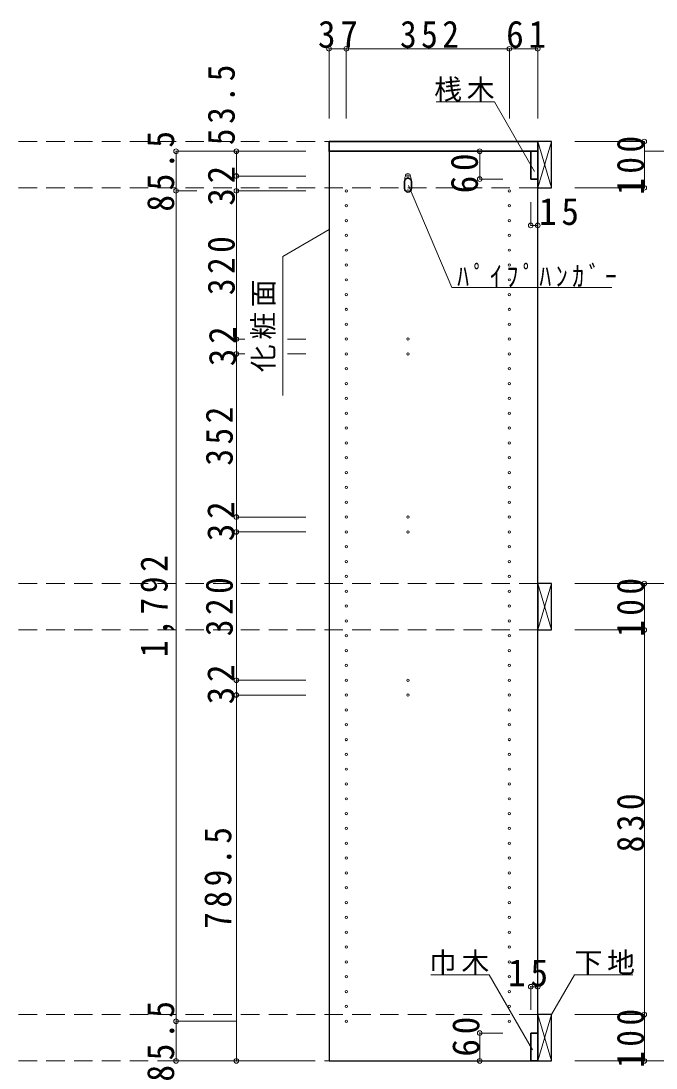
# Model space of a CAD drawing. Units: millimetres, scale not verified. Extents: x -3922 to 3878, y -2932 to 2722.
# Drawn here: x 824 to 2194, y -1727 to 533 of the extents above; entities that cross this region are included whole.
import ezdxf

# ---------------------------------------------------------------- set-up
doc = ezdxf.new("R2010")
doc.units = ezdxf.units.MM
doc.header["$LTSCALE"] = 20
doc.header["$PDMODE"] = 32
doc.header["$PDSIZE"] = 10
doc.linetypes.add('DASHED2', pattern=[3, 2, -1])
for name, color, linetype, lineweight in [('0-2_本体', 2, 'Continuous', 35), ('0-5_側板', 4, 'Continuous', 9), ('0-6_ﾊﾟｲﾌﾟﾊﾝｶﾞｰ', 4, 'Continuous', 9), ('0-7_桟木・巾木', 2, 'Continuous', 35), ('0-8_引き出し', 3, 'Continuous', 25), ('0-A_文字', 7, 'Continuous', 18), ('0-B_寸法', 7, 'Continuous', 9)]:
    doc.layers.add(name, color=color, linetype=linetype, lineweight=lineweight)
doc.styles.add('ＭＳ ゴシック', font='')
doc.styles.get('ＭＳ ゴシック').set_extended_font_data('MS Gothic')

msp = doc.modelspace()

# ---------------------------------------------------------------- linework, layer by layer
at = {"layer": '0-2_本体'}
for p, q in [((1488.33, 272.73), (1938.33, 272.73)), ((1938.33, 272.73), (1938.33, 251.73))]:
    msp.add_line(p, q, dxfattribs=at)
msp.add_lwpolyline([(1938.33, 251.73), (1488.33, 251.73), (1488.33, 272.73)], dxfattribs=at)
at = {"layer": '0-5_側板', "color": 3, "lineweight": 25}
for p, q in [((1938.33, 251.73), (1488.33, 251.73)), ((1938.33, -1711.27), (1938.33, 251.73))]:
    msp.add_line(p, q, dxfattribs=at)
msp.add_lwpolyline([(1488.33, 251.73), (1488.33, -1711.27), (1938.33, -1711.27)], dxfattribs=at)
at = {"layer": '0-5_側板'}
for centre in [(1658.33, 198.23), (1525.33, 166.23), (1658.33, 166.23), (1877.33, 166.23), (1525.33, 134.23), (1877.33, 134.23), (1525.33, 102.23), (1877.33, 102.23), (1525.33, 70.23), (1877.33, 70.23), (1525.33, 38.23), (1877.33, 38.23), (1525.33, 6.23), (1877.33, 6.23), (1525.33, -25.77), (1877.33, -25.77), (1525.33, -57.77), (1877.33, -57.77), (1525.33, -89.77), (1877.33, -89.77), (1525.33, -121.77), (1877.33, -121.77), (1525.33, -153.77), (1658.33, -153.77), (1877.33, -153.77), (1525.33, -185.77), (1658.33, -185.77), (1877.33, -185.77), (1525.33, -217.77), (1877.33, -217.77), (1525.33, -249.77), (1877.33, -249.77), (1525.33, -281.77), (1877.33, -281.77), (1525.33, -313.77), (1877.33, -313.77), (1525.33, -345.77), (1877.33, -345.77), (1525.33, -377.77), (1877.33, -377.77), (1525.33, -409.77), (1877.33, -409.77), (1525.33, -441.77), (1877.33, -441.77), (1525.33, -473.77), (1877.33, -473.77), (1525.33, -505.77), (1877.33, -505.77), (1525.33, -537.77), (1658.33, -537.77), (1877.33, -537.77), (1525.33, -569.77), (1658.33, -569.77), (1877.33, -569.77), (1525.33, -601.77), (1877.33, -601.77), (1525.33, -633.77), (1877.33, -633.77), (1525.33, -665.77), (1877.33, -665.77), (1525.33, -697.77), (1877.33, -697.77), (1525.33, -729.77), (1877.33, -729.77), (1525.33, -761.77), (1877.33, -761.77), (1525.33, -793.77), (1877.33, -793.77), (1525.33, -825.77), (1877.33, -825.77), (1525.33, -857.77), (1877.33, -857.77), (1525.33, -889.77), (1658.33, -889.77), (1877.33, -889.77), (1525.33, -921.77), (1658.33, -921.77), (1877.33, -921.77), (1525.33, -953.77), (1877.33, -953.77), (1525.33, -985.77), (1877.33, -985.77), (1525.33, -1017.77), (1877.33, -1017.77), (1525.33, -1049.77), (1877.33, -1049.77), (1525.33, -1081.77), (1877.33, -1081.77), (1525.33, -1113.77), (1877.33, -1113.77), (1525.33, -1145.77), (1877.33, -1145.77), (1525.33, -1177.77), (1877.33, -1177.77), (1525.33, -1209.77), (1877.33, -1209.77), (1525.33, -1241.77), (1877.33, -1241.77), (1525.33, -1273.77), (1877.33, -1273.77), (1525.33, -1305.77), (1877.33, -1305.77), (1525.33, -1337.77), (1877.33, -1337.77), (1525.33, -1369.77), (1877.33, -1369.77), (1525.33, -1401.77), (1877.33, -1401.77), (1525.33, -1433.77), (1877.33, -1433.77), (1525.33, -1465.77), (1877.33, -1465.77), (1525.33, -1497.77), (1877.33, -1497.77), (1525.33, -1529.77), (1877.33, -1529.77), (1525.33, -1561.77), (1877.33, -1561.77), (1525.33, -1593.77), (1877.33, -1593.77), (1525.33, -1625.77), (1877.33, -1625.77)]:
    msp.add_circle(centre, 2.5, dxfattribs=at)
at = {"layer": '0-6_ﾊﾟｲﾌﾟﾊﾝｶﾞｰ', "color": 2, "lineweight": 35}
for p, q in [((1650.83, 186.23), (1650.83, 171.23)), ((1665.83, 186.23), (1665.83, 171.23))]:
    msp.add_line(p, q, dxfattribs=at)
at = {"layer": '0-6_ﾊﾟｲﾌﾟﾊﾝｶﾞｰ', "color": 7, "lineweight": 18}
for centre, radius, start, end in [((1658.33, 198.23), 5.5, 0, 180), ((1696.94, 184.72), 46.13, 162.96035, 178.115), ((1619.73, 184.72), 46.13, 1.885, 17.03965)]:
    msp.add_arc(centre, radius, start, end, dxfattribs=at)
at = {"layer": '0-6_ﾊﾟｲﾌﾟﾊﾝｶﾞｰ', "color": 2, "lineweight": 35}
for centre, start, end in [((1658.33, 186.23), 0, 180), ((1658.33, 171.23), 180, 0)]:
    msp.add_arc(centre, 7.5, start, end, dxfattribs=at)
at = {"layer": '0-7_桟木・巾木'}
for p, q in [((1938.33, 251.73), (1923.33, 251.73)), ((1923.33, 191.73), (1923.33, 251.73)), ((1938.33, 251.73), (1938.33, 191.73)), ((1923.33, -1651.27), (1938.33, -1651.27)), ((1938.33, -1651.27), (1938.33, -1711.27))]:
    msp.add_line(p, q, dxfattribs=at)
for points in [[(1938.33, 191.73), (1926.84, 191.73), (1923.33, 191.73)], [(1938.33, -1711.27), (1923.33, -1711.27), (1923.33, -1651.27)]]:
    msp.add_lwpolyline(points, dxfattribs=at)
at = {"layer": '0-8_引き出し'}
for p, q in [((1938.33, 272.73), (1938.33, 172.73)), ((1968.33, 272.73), (1938.33, 272.73)), ((1968.33, 172.73), (1968.33, 272.73)), ((1938.33, 172.73), (1968.33, 172.73)), ((1938.33, -681.27), (1938.33, -781.27)), ((1968.33, -681.27), (1938.33, -681.27)), ((1968.33, -781.27), (1968.33, -681.27)), ((1938.33, -781.27), (1968.33, -781.27)), ((1938.33, -1611.27), (1938.33, -1711.27)), ((1968.33, -1611.27), (1938.33, -1611.27)), ((1968.33, -1711.27), (1968.33, -1611.27)), ((1938.33, -1711.27), (1968.33, -1711.27))]:
    msp.add_line(p, q, dxfattribs=at)
at = {"layer": '0-8_引き出し', "color": 7, "lineweight": 18}
for p, q in [((1938.33, 172.73), (1968.33, 272.73)), ((1938.33, 272.73), (1968.33, 172.73)), ((1938.33, -781.27), (1968.33, -681.27)), ((1938.33, -681.27), (1968.33, -781.27)), ((1938.33, -1711.27), (1968.33, -1611.27)), ((1938.33, -1611.27), (1968.33, -1711.27))]:
    msp.add_line(p, q, dxfattribs=at)
at = {"layer": '0-A_文字'}
for p, q in [((1488.33, 82.66), (1388.33, 24.93)), ((1388.33, -275.07), (1388.33, 24.93)), ((1833.56, -1525.68), (1707.53, -1525.68)), ((1926.93, -1687.41), (1833.56, -1525.68))]:
    msp.add_line(p, q, dxfattribs=at)
for points in [[(1931.66, 208.2), (1844.99, 358.32), (1718.96, 358.32)], [(1659.78, 177.98), (1753.23, -42.02), (2098.23, -42.02)], [(1968.33, -1611.27), (2017.75, -1525.68), (2143.78, -1525.68)]]:
    msp.add_lwpolyline(points, dxfattribs=at)
at = {"layer": '0-B_寸法', "color": 4}
for p, q in [((1488.33, 472.73), (1488.33, 322.73)), ((1488.33, 472.73), (1938.33, 472.73)), ((1525.33, 472.73), (1525.33, 322.73)), ((1877.33, 472.73), (1877.33, 322.73)), ((1938.33, 472.73), (1938.33, 322.73)), ((2168.33, 272.73), (2018.33, 272.73)), ((2168.33, 272.73), (2168.33, 172.73)), ((1158.33, 251.73), (1158.33, -1711.27)), ((1158.33, 251.73), (1288.33, 251.73)), ((1288.33, 251.73), (1288.33, 198.23)), ((1438.33, 251.73), (1288.33, 251.73)), ((1813.33, 251.73), (1813.33, 191.73)), ((1813.33, 251.73), (1863.33, 251.73)), ((2428.33, 251.73), (2168.33, 251.73)), ((1288.33, 198.23), (1288.33, 166.23)), ((1438.33, 198.23), (1288.33, 198.23)), ((1813.33, 191.73), (1863.33, 191.73)), ((1158.33, 166.23), (1203.35, 166.23)), ((1288.33, 166.23), (1288.33, -153.77)), ((1438.33, 166.23), (1288.33, 166.23)), ((2168.33, 172.73), (2018.33, 172.73)), ((1923.33, 91.73), (1923.33, 141.73)), ((1938.33, 91.73), (1938.33, 141.73)), ((1923.33, 91.73), (1938.33, 91.73)), ((1288.33, -153.77), (1288.33, -185.77)), ((1306.83, -153.77), (1288.33, -153.77)), ((1438.33, -153.77), (1398.58, -153.77)), ((1288.33, -185.77), (1288.33, -537.77)), ((1306.83, -185.77), (1288.33, -185.77)), ((1438.33, -185.77), (1398.58, -185.77)), ((1288.33, -537.77), (1288.33, -569.77)), ((1438.33, -537.77), (1288.33, -537.77)), ((1288.33, -569.77), (1288.33, -889.77)), ((1438.33, -569.77), (1288.33, -569.77)), ((2298.33, -681.27), (2018.33, -681.27)), ((2168.33, -781.27), (2168.33, -681.27)), ((2168.33, -781.27), (2018.33, -781.27)), ((2168.33, -1611.27), (2168.33, -781.27)), ((1288.33, -889.77), (1288.33, -921.77)), ((1438.33, -889.77), (1288.33, -889.77)), ((1438.33, -921.77), (1288.33, -921.77)), ((1288.33, -1711.27), (1288.33, -921.77)), ((1923.33, -1551.27), (1938.33, -1551.27)), ((1923.33, -1551.27), (1923.33, -1601.27)), ((1938.33, -1551.27), (1938.33, -1601.27)), ((1158.33, -1625.77), (1288.33, -1625.77)), ((2168.33, -1611.27), (2018.33, -1611.27)), ((2168.33, -1711.27), (2168.33, -1611.27)), ((1813.33, -1651.27), (1813.33, -1711.27)), ((1813.33, -1651.27), (1863.33, -1651.27)), ((1158.33, -1711.27), (1288.33, -1711.27)), ((1288.33, -1711.27), (1438.33, -1711.27)), ((1813.33, -1711.27), (1863.33, -1711.27)), ((2428.33, -1711.27), (2018.33, -1711.27))]:
    msp.add_line(p, q, dxfattribs=at)
at = {"layer": '0-B_寸法', "color": 4, "linetype": 'DASHED2'}
for p, q in [((1938.33, 272.73), (-2130.67, 272.73)), ((1938.33, 172.73), (-2130.67, 172.73)), ((1938.33, -681.27), (-2130.67, -681.27)), ((1938.33, -781.27), (-2130.67, -781.27)), ((1938.33, -1611.27), (-2130.67, -1611.27)), ((1938.33, -1711.27), (-2130.67, -1711.27))]:
    msp.add_line(p, q, dxfattribs=at)
at = {"layer": '0-B_寸法'}
for p in [(1488.33, 472.73), (1525.33, 472.73), (1877.33, 472.73), (1938.33, 472.73), (2168.33, 272.73), (1158.33, 251.73), (1288.33, 251.73), (1813.33, 251.73), (1288.33, 198.23), (1813.33, 191.73), (1158.33, 166.23), (1288.33, 166.23), (2168.33, 172.73), (1923.33, 91.73), (1938.33, 91.73), (1288.33, -153.77), (1288.33, -185.77), (1288.33, -537.77), (1288.33, -569.77), (2168.33, -681.27), (2168.33, -781.27), (1288.33, -889.77), (1288.33, -921.77), (1923.33, -1551.27), (1938.33, -1551.27), (1158.33, -1625.77), (2168.33, -1611.27), (1813.33, -1651.27), (1158.33, -1711.27), (1288.33, -1711.27), (1813.33, -1711.27), (2168.33, -1711.27)]:
    msp.add_point(p, dxfattribs=at)

# ---------------------------------------------------------------- texts
at = {"layer": '0-A_文字', "char_height": 43.99, "attachment_point": 7, "style": 'ＭＳ ゴシック'}
for s, insert in [('\\T1.17;桟木', (1714.99, 358.32)), ('\\T1.39;\\W0.85;ﾊﾟｲﾌﾟﾊﾝｶﾞｰ', (1764.72, -42.02)), ('\\T1.17;巾木', (1703.56, -1525.68)), ('\\T1.17;下地', (2017.75, -1525.68))]:
    msp.add_mtext(s, dxfattribs=dict(at, insert=insert))
at = {"layer": '0-A_文字', "insert": (1373.33, -225.07), "char_height": 43.99, "attachment_point": 7, "rotation": 90, "style": 'ＭＳ ゴシック'}
msp.add_mtext('\\T1.17;化粧面', dxfattribs=at)
at = {"layer": '0-B_寸法', "char_height": 58.65, "attachment_point": 7, "style": 'ＭＳ ゴシック'}
for s, insert in [('\\T1.27;\\W0.95;37', (1464.33, 473.94)), ('\\T1.27;\\W0.9;352', (1641.33, 473.94)), ('\\T1.27;\\W0.95;61', (1870.33, 473.94)), ('\\T1.27;\\W0.95;15', (1941.23, 91.73)), ('\\T1.27;\\W0.95;15', (1874.49, -1551.27))]:
    msp.add_mtext(s, dxfattribs=dict(at, insert=insert))
at = {"layer": '0-B_寸法', "char_height": 58.65, "attachment_point": 7, "rotation": 90, "style": 'ＭＳ ゴシック'}
for s, insert in [('\\T1.28;\\W0.9;53.5', (1285.72, 264.81)), ('\\T1.28;\\W0.9;85.5', (1155.01, 121.48)), ('\\T1.27;\\W0.9;100', (2168.33, 157.73)), ('\\T1.27;\\W0.95;60', (1810.13, 160.86)), ('\\T1.27;\\W0.95;32', (1285.72, 134.1)), ('\\T1.27;\\W0.9;320', (1285.72, -58.77)), ('\\T1.27;\\W0.95;32', (1288.33, -212.27)), ('\\T1.27;\\W0.9;352', (1281.42, -426.77)), ('\\T1.27;\\W0.95;32', (1284.82, -589.89)), ('\\T1.28;\\W0.9;1,792', (1155.01, -839.77)), ('\\T1.27;\\W0.9;320', (1281.42, -794.77)), ('\\T1.27;\\W0.9;100', (2168.33, -796.27)), ('\\T1.27;\\W0.95;32', (1284.82, -941.89)), ('\\T1.27;\\W0.9;830', (2168.33, -1261.27)), ('\\T1.28;\\W0.9;789.5', (1278.33, -1426.52)), ('\\T1.28;\\W0.9;85.5', (1155.01, -1756.02)), ('\\T1.27;\\W0.9;100', (2168.33, -1726.27)), ('\\T1.27;\\W0.95;60', (1813.33, -1702.05))]:
    msp.add_mtext(s, dxfattribs=dict(at, insert=insert))

doc.saveas('drawing.dxf')
